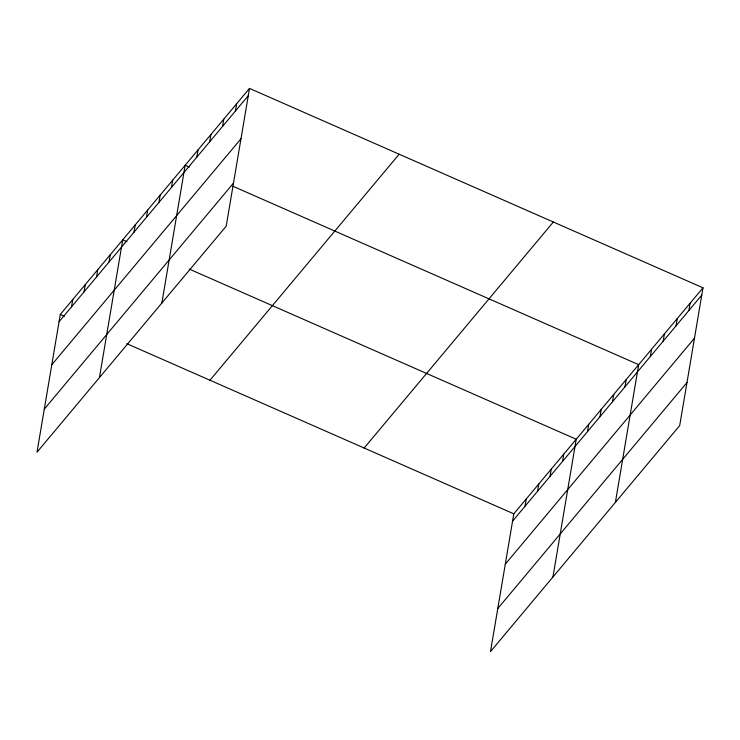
<?xml version="1.0" encoding="UTF-8"?>
<svg xmlns="http://www.w3.org/2000/svg" width="740" height="740" viewBox="0 0 740 740"><rect width="100%" height="100%" fill="white"/><g stroke="black" fill="none" stroke-linecap="round" stroke-linejoin="round"><path stroke-width="1.11" d="M249.5 88.412L60.301 314.426L37 452.186L226.2 226.172L249.5 88.412L703 287.814L679.699 425.574L490.5 651.588L513.801 513.828L703 287.814M71.558 306.795L72.788 299.506M84.046 291.875L85.276 284.595M96.533 276.954L97.763 269.675M109.02 262.043L110.251 254.754M99.438 377.604L122.738 239.843L126.892 241.666M133.986 232.203L135.226 224.923M146.474 217.292L147.704 210.003M158.961 202.371L160.192 195.092M171.449 187.451L172.679 180.172M161.866 303.012L185.167 165.251L189.329 167.083M196.803 157.167L198.033 149.887M209.67 141.793L210.9 134.513M222.537 126.429L223.767 119.149M235.403 111.056L236.633 103.776M525.058 506.197L526.288 498.917M537.545 491.277L538.776 483.997M550.033 476.366L551.263 469.077M562.52 461.446L563.751 454.166M552.937 577.006L576.238 439.246L189.246 269.082M587.495 431.614L588.726 424.325M599.983 416.694L601.213 409.414M612.47 401.774L613.701 394.494M624.958 386.863L626.188 379.583M615.375 502.423L638.676 364.663L232.98 186.276M650.303 356.578L651.542 349.289M663.17 341.205L664.4 333.925M676.036 325.841L677.266 318.552M688.903 310.467L690.133 303.187M59.071 321.706L248.261 95.691M51.782 364.764L240.981 138.75M44.28 409.128L233.479 183.113M209.957 380.231L399.156 154.216M364.145 448.024L553.344 222.009M512.57 521.117L701.77 295.094M505.291 564.176L694.49 338.152M497.789 608.539L686.979 382.515M60.301 314.426L64.454 316.248M126.817 343.675L513.801 513.828"/></g></svg>
